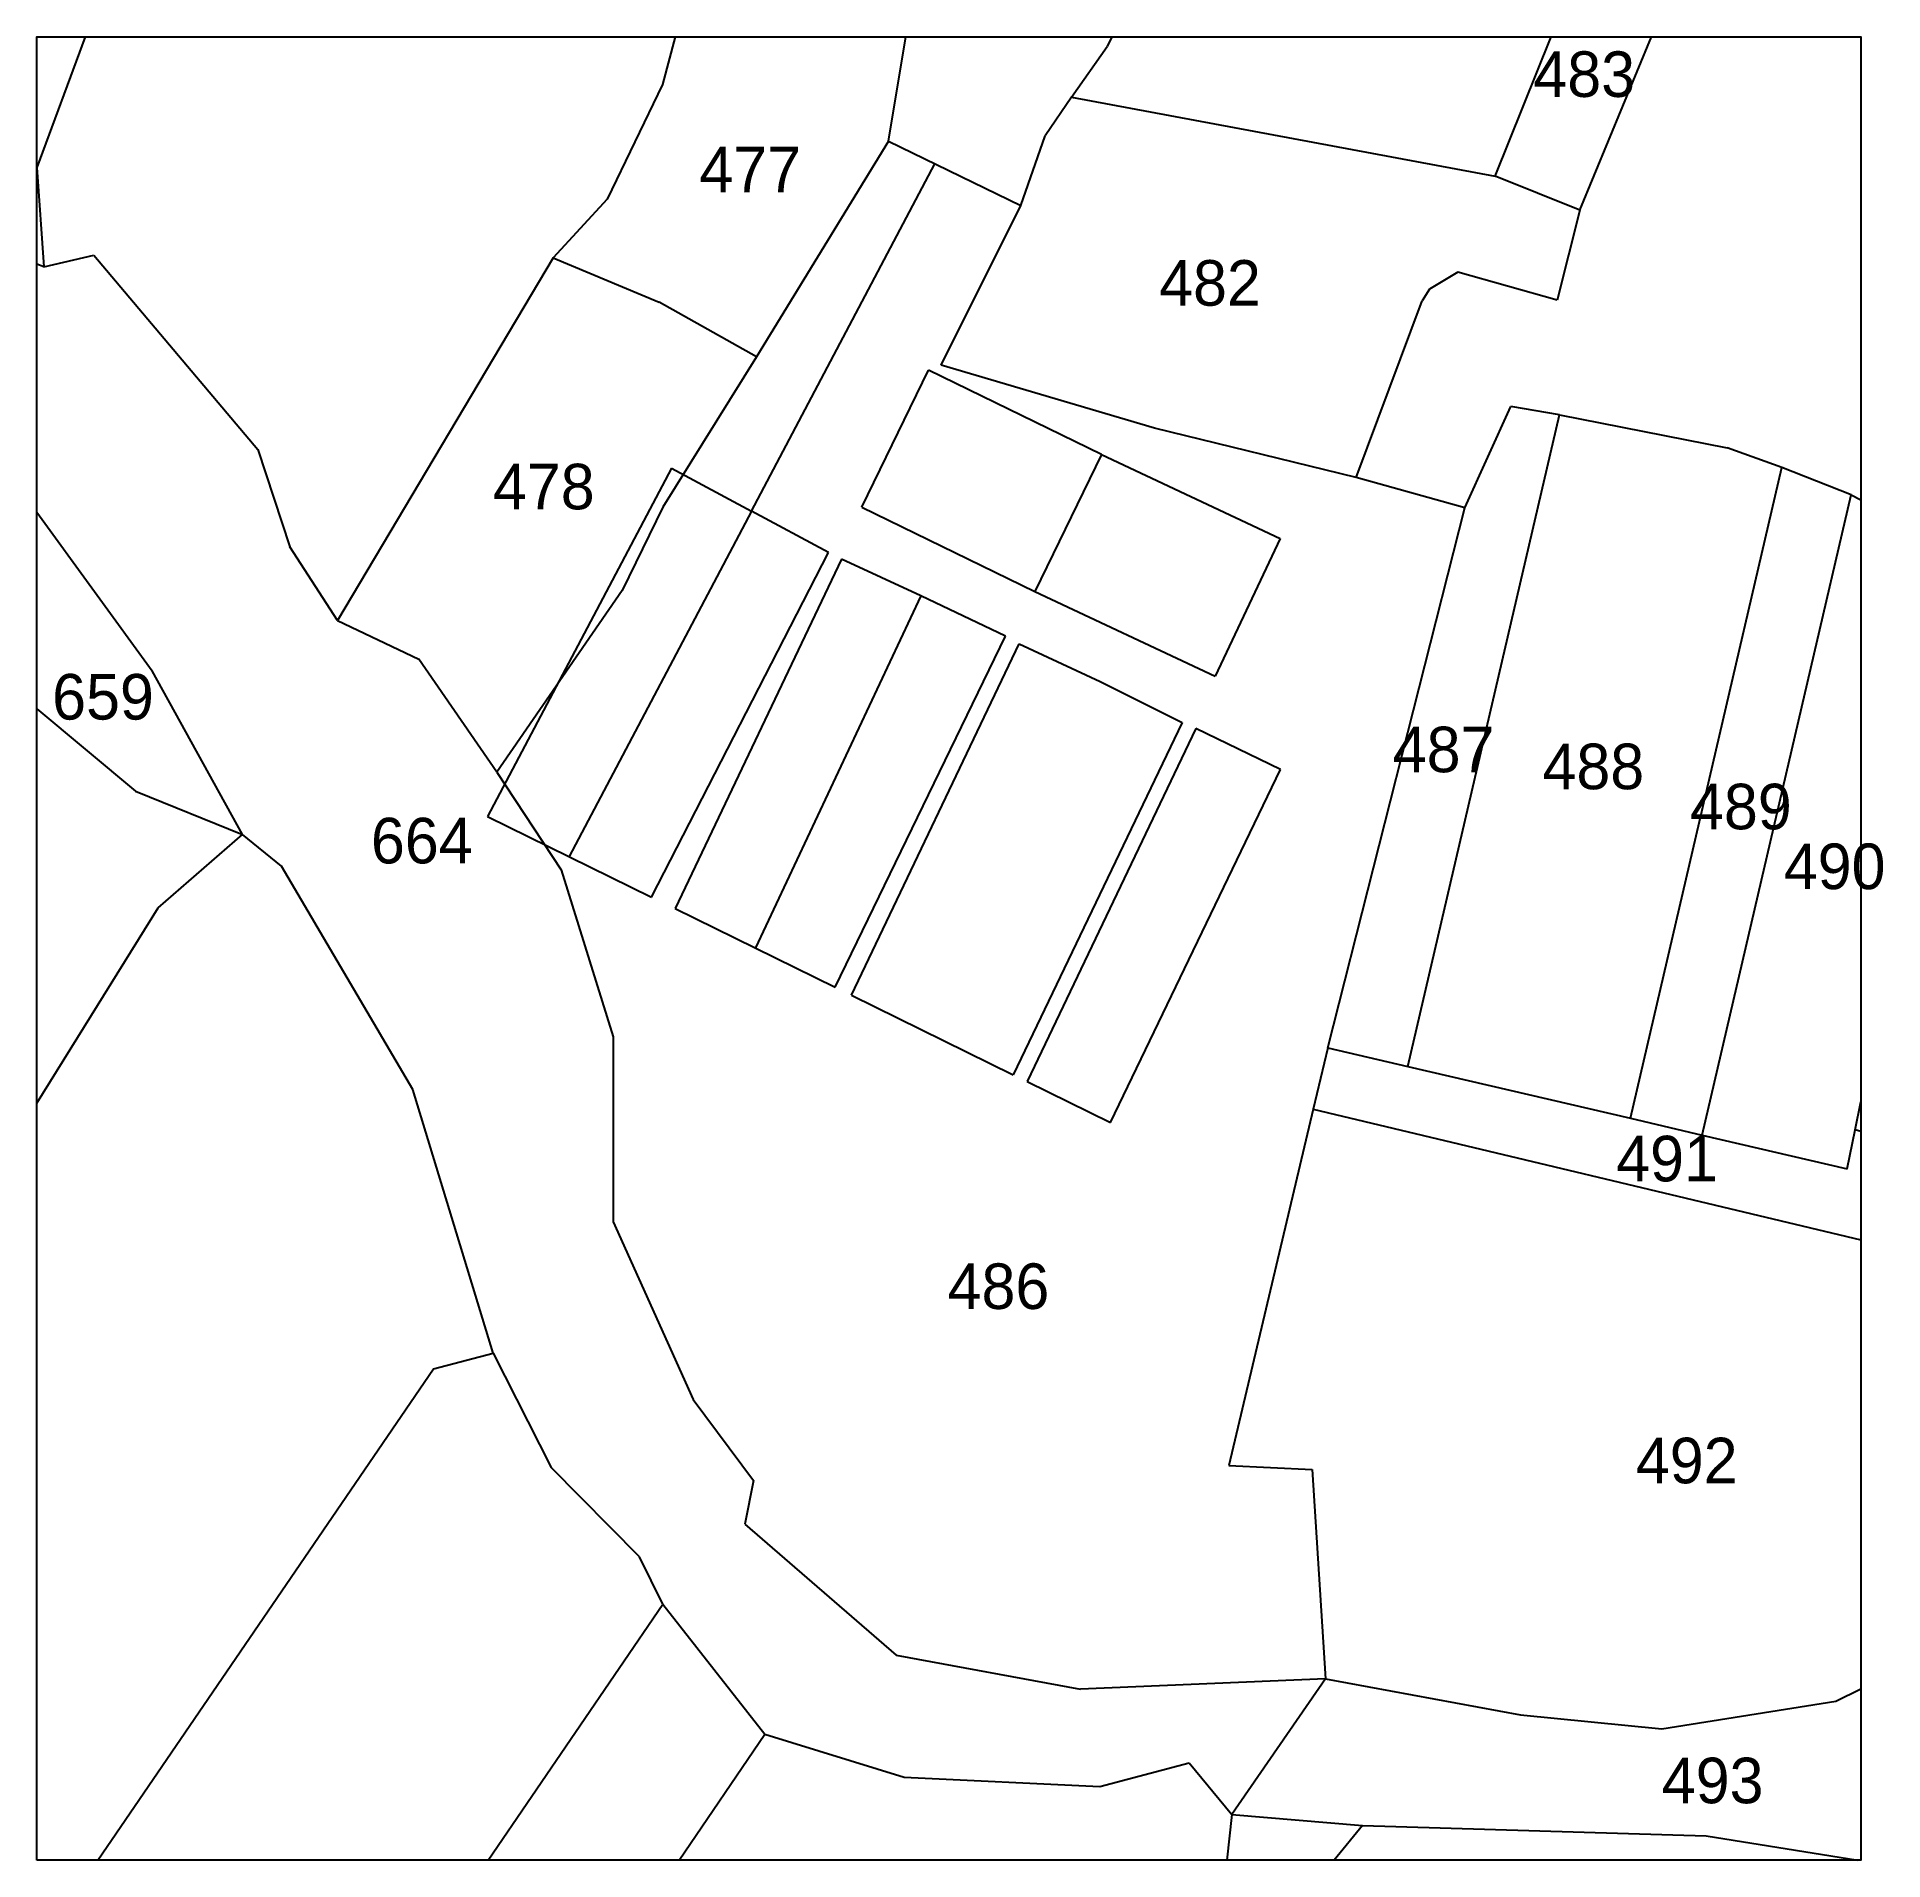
# Model space of a CAD drawing. Extents: x 220982 to 221083, y 2706829 to 2706929.
import ezdxf
from ezdxf.enums import TextEntityAlignment as Align

# ---------------------------------------------------------------- set-up
doc = ezdxf.new("R2010")
doc.units = 0
doc.header["$MEASUREMENT"] = 0
for name, color, linetype in [('LIN', 7, 'Continuous'), ('PAR', 7, 'Continuous'), ('PAR_2', 7, 'Continuous'), ('REF_LINE0', 7, 'Continuous')]:
    doc.layers.add(name, color=color, linetype=linetype)

msp = doc.modelspace()

# ---------------------------------------------------------------- linework, layer by layer
msp.add_lwpolyline([(220981.88, 2706829.24), (220981.88, 2706929.24), (221081.88, 2706929.24), (221081.88, 2706829.24)], close=True)
at = {"layer": 'LIN'}
for p, q in [((220984.52, 2706929.24), (220981.88, 2706922.08)), ((221016.87, 2706929.24), (221016.17, 2706926.63)), ((221028.58, 2706923.52), (221029.53, 2706929.24)), ((221040.81, 2706929.24), (221040.57, 2706928.71)), ((221061.83, 2706921.6), (221064.91, 2706929.24)), ((221066.47, 2706919.74), (221070.41, 2706929.24)), ((221038.61, 2706925.93), (221040.57, 2706928.71)), ((221016.17, 2706926.63), (221013.15, 2706920.35)), ((221038.61, 2706925.93), (221037.17, 2706923.81)), ((221038.61, 2706925.93), (221061.83, 2706921.6)), ((221028.58, 2706923.52), (221021.34, 2706911.69)), ((221028.58, 2706923.52), (221035.83, 2706920)), ((221035.83, 2706920), (221037.17, 2706923.81)), ((220981.88, 2706922.08), (220982.26, 2706916.64)), ((221066.47, 2706919.74), (221061.83, 2706921.6)), ((221013.15, 2706920.35), (221010.19, 2706917.12)), ((221031.46, 2706911.24), (221035.83, 2706920)), ((221066.47, 2706919.74), (221065.23, 2706914.8)), ((220982.26, 2706916.64), (220985, 2706917.27)), ((220985, 2706917.27), (220993.99, 2706906.61)), ((221010.19, 2706917.12), (220998.36, 2706897.23)), ((221010.19, 2706917.12), (221015.99, 2706914.7)), ((220982.26, 2706916.64), (220981.88, 2706916.78)), ((221059.78, 2706916.33), (221058.23, 2706915.4)), ((221065.23, 2706914.8), (221059.78, 2706916.33)), ((221058.23, 2706915.4), (221057.84, 2706914.77)), ((221021.34, 2706911.69), (221015.99, 2706914.7)), ((221054.22, 2706905.07), (221057.84, 2706914.77)), ((221021.34, 2706911.69), (221016.2, 2706903.45)), ((221043.15, 2706907.79), (221031.46, 2706911.24)), ((221060.17, 2706903.41), (221062.7, 2706908.97)), ((221065.36, 2706908.52), (221062.7, 2706908.97)), ((221054.22, 2706905.07), (221043.15, 2706907.79)), ((221057.05, 2706872.77), (221065.36, 2706908.52)), ((221065.36, 2706908.52), (221074.55, 2706906.71)), ((220993.99, 2706906.61), (220995.74, 2706901.28)), ((221077.56, 2706905.63), (221074.55, 2706906.71)), ((221060.17, 2706903.41), (221054.22, 2706905.07)), ((221069.26, 2706869.93), (221077.56, 2706905.63)), ((221081.36, 2706904.13), (221077.56, 2706905.63)), ((221073.19, 2706869.01), (221081.36, 2706904.13)), ((221081.36, 2706904.13), (221081.88, 2706903.85)), ((220981.88, 2706903.17), (220988.2, 2706894.47)), ((221016.2, 2706903.45), (221013.97, 2706898.88)), ((221052.66, 2706873.79), (221060.17, 2706903.41)), ((220998.36, 2706897.23), (220995.74, 2706901.28)), ((221013.97, 2706898.88), (221007.09, 2706888.92)), ((220998.36, 2706897.23), (221002.82, 2706895.11)), ((221007.09, 2706888.92), (221002.82, 2706895.11)), ((220993.15, 2706885.5), (220988.2, 2706894.47)), ((220981.88, 2706892.39), (220987.28, 2706887.88)), ((221007.09, 2706888.92), (221010.62, 2706883.56)), ((220987.28, 2706887.88), (220993.15, 2706885.5)), ((220988.52, 2706881.47), (220993.15, 2706885.5)), ((220995.29, 2706883.75), (220993.15, 2706885.5)), ((221002.49, 2706871.5), (220995.29, 2706883.75)), ((221010.62, 2706883.56), (221013.47, 2706874.39)), ((220981.88, 2706870.75), (220988.52, 2706881.47)), ((221013.47, 2706874.39), (221013.48, 2706864.25)), ((221052.66, 2706873.79), (221051.85, 2706870.43)), ((221052.66, 2706873.79), (221057.05, 2706872.77)), ((221057.05, 2706872.77), (221069.26, 2706869.93)), ((221006.89, 2706857.05), (221002.49, 2706871.5)), ((221051.85, 2706870.43), (221047.23, 2706850.88)), ((221051.85, 2706870.43), (221081.88, 2706863.27)), ((221081.58, 2706869.3), (221081.88, 2706870.83)), ((221069.26, 2706869.93), (221073.19, 2706869.01)), ((221073.19, 2706869.01), (221081.14, 2706867.16)), ((221081.14, 2706867.16), (221081.58, 2706869.3)), ((221081.88, 2706869.2), (221081.58, 2706869.3)), ((221013.48, 2706864.25), (221017.86, 2706854.51)), ((220985.22, 2706829.24), (221003.62, 2706856.18)), ((221003.62, 2706856.18), (221006.89, 2706857.05)), ((221006.89, 2706857.05), (221010.07, 2706850.77)), ((221017.86, 2706854.51), (221021.17, 2706850.06)), ((221014.92, 2706845.87), (221010.07, 2706850.77)), ((221047.23, 2706850.88), (221051.8, 2706850.67)), ((221051.8, 2706850.67), (221052.53, 2706839.19)), ((221021.17, 2706850.06), (221020.7, 2706847.66)), ((221020.7, 2706847.66), (221028.99, 2706840.48)), ((221016.2, 2706843.27), (221014.92, 2706845.87)), ((221006.62, 2706829.24), (221016.2, 2706843.27)), ((221016.2, 2706843.27), (221021.79, 2706836.15)), ((221028.99, 2706840.48), (221039.1, 2706838.61)), ((221052.53, 2706839.19), (221039.1, 2706838.61)), ((221052.53, 2706839.19), (221047.39, 2706831.75)), ((221052.53, 2706839.19), (221063.23, 2706837.21)), ((221070.98, 2706836.44), (221080.52, 2706837.95)), ((221080.52, 2706837.95), (221081.88, 2706838.63)), ((221063.23, 2706837.21), (221070.98, 2706836.44)), ((221017.09, 2706829.24), (221021.79, 2706836.15)), ((221021.79, 2706836.15), (221029.43, 2706833.79)), ((221040.15, 2706833.27), (221045.05, 2706834.58)), ((221045.05, 2706834.58), (221047.39, 2706831.75)), ((221029.43, 2706833.79), (221040.15, 2706833.27)), ((221047.39, 2706831.75), (221047.12, 2706829.24)), ((221047.39, 2706831.75), (221054.57, 2706831.13)), ((221054.57, 2706831.13), (221053.01, 2706829.24)), ((221054.57, 2706831.13), (221073.4, 2706830.57)), ((221073.4, 2706830.57), (221081.72, 2706829.24))]:
    msp.add_line(p, q, dxfattribs=at)
at = {"layer": 'REF_LINE0'}
for p, q in [((221021.06, 2706903.23), (221031.12, 2706922.28)), ((221021.06, 2706903.23), (221031.12, 2706922.28)), ((221027.11, 2706903.45), (221030.77, 2706910.96)), ((221027.11, 2706903.45), (221030.77, 2706910.96)), ((221040.25, 2706906.34), (221030.77, 2706910.96)), ((221040.25, 2706906.34), (221030.77, 2706910.96)), ((221040.25, 2706906.34), (221036.59, 2706898.83)), ((221040.25, 2706906.34), (221036.59, 2706898.83)), ((221040.25, 2706906.34), (221050.04, 2706901.73)), ((221040.25, 2706906.34), (221050.04, 2706901.73)), ((221016.67, 2706905.58), (221006.58, 2706886.48)), ((221016.67, 2706905.58), (221006.58, 2706886.48)), ((221016.67, 2706905.58), (221021.06, 2706903.23)), ((221016.67, 2706905.58), (221021.06, 2706903.23)), ((221021.06, 2706903.23), (221011.06, 2706884.28)), ((221021.06, 2706903.23), (221011.06, 2706884.28)), ((221025.29, 2706900.97), (221021.06, 2706903.23)), ((221025.29, 2706900.97), (221021.06, 2706903.23)), ((221027.11, 2706903.45), (221036.59, 2706898.83)), ((221027.11, 2706903.45), (221036.59, 2706898.83)), ((221050.04, 2706901.73), (221046.48, 2706894.18)), ((221050.04, 2706901.73), (221046.48, 2706894.18)), ((221015.57, 2706882.06), (221025.29, 2706900.97)), ((221015.57, 2706882.06), (221025.29, 2706900.97)), ((221026, 2706900.6), (221016.87, 2706881.43)), ((221026, 2706900.6), (221016.87, 2706881.43)), ((221030.34, 2706898.58), (221026, 2706900.6)), ((221030.34, 2706898.58), (221026, 2706900.6)), ((221036.59, 2706898.83), (221046.48, 2706894.18)), ((221036.59, 2706898.83), (221046.48, 2706894.18)), ((221030.34, 2706898.58), (221021.27, 2706879.27)), ((221030.34, 2706898.58), (221021.27, 2706879.27)), ((221034.99, 2706896.37), (221030.34, 2706898.58)), ((221034.99, 2706896.37), (221030.34, 2706898.58)), ((221025.65, 2706877.12), (221034.99, 2706896.37)), ((221025.65, 2706877.12), (221034.99, 2706896.37)), ((221026.54, 2706876.68), (221035.74, 2706895.95)), ((221026.54, 2706876.68), (221035.74, 2706895.95)), ((221035.74, 2706895.95), (221040.17, 2706893.89)), ((221035.74, 2706895.95), (221040.17, 2706893.89)), ((221040.17, 2706893.89), (221044.67, 2706891.64)), ((221040.17, 2706893.89), (221044.67, 2706891.64)), ((221044.67, 2706891.64), (221035.4, 2706872.32)), ((221044.67, 2706891.64), (221035.4, 2706872.32)), ((221045.42, 2706891.31), (221036.18, 2706871.94)), ((221045.42, 2706891.31), (221036.18, 2706871.94)), ((221050.07, 2706889.06), (221045.42, 2706891.31)), ((221050.07, 2706889.06), (221045.42, 2706891.31)), ((221040.75, 2706869.7), (221050.07, 2706889.06)), ((221040.75, 2706869.7), (221050.07, 2706889.06)), ((221006.58, 2706886.48), (221015.57, 2706882.06)), ((221006.58, 2706886.48), (221015.57, 2706882.06)), ((221016.87, 2706881.43), (221025.65, 2706877.12)), ((221016.87, 2706881.43), (221025.65, 2706877.12)), ((221026.54, 2706876.68), (221035.4, 2706872.32)), ((221026.54, 2706876.68), (221035.4, 2706872.32)), ((221036.18, 2706871.94), (221040.75, 2706869.7)), ((221036.18, 2706871.94), (221040.75, 2706869.7))]:
    msp.add_line(p, q, dxfattribs=at)

# ---------------------------------------------------------------- texts
at = {"layer": 'PAR'}
for s, p in [('483', (221066.72, 2706927.2)), ('477', (221020.99, 2706921.97)), ('482', (221046.2, 2706915.75)), ('478', (221009.67, 2706904.58)), ('659', (220985.5, 2706893.05)), ('487', (221059.01, 2706890.16)), ('488', (221067.22, 2706889.23)), ('489', (221075.31, 2706887.03)), ('664', (221002.98, 2706885.16)), ('490', (221080.45, 2706883.75)), ('491', (221071.26, 2706867.72)), ('492', (221072.34, 2706851.16)), ('493', (221073.76, 2706833.61))]:
    msp.add_text(s, height=2.5, dxfattribs=at).set_placement(p, align=Align.MIDDLE)
at = {"layer": 'PAR_2'}
msp.add_text('486', height=2.5, dxfattribs=at).set_placement((221034.6, 2706860.72), align=Align.MIDDLE)

doc.saveas('drawing.dxf')
